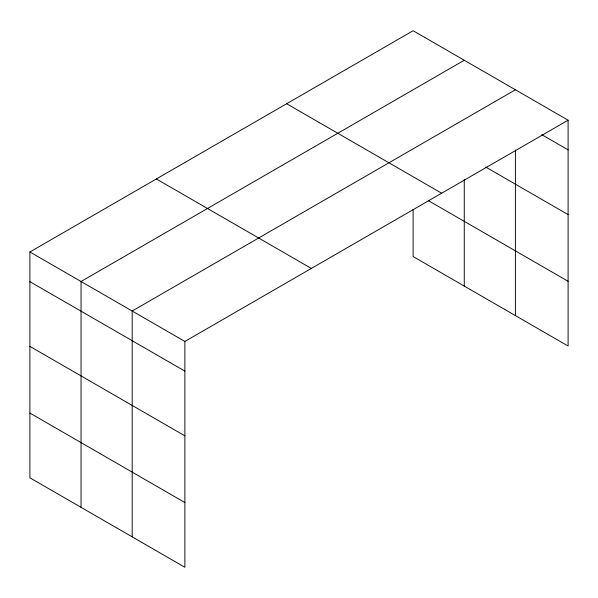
<?xml version="1.0" encoding="UTF-8"?>
<svg xmlns="http://www.w3.org/2000/svg" width="598" height="598" viewBox="0 0 598 598"><rect width="100%" height="100%" fill="white"/><g stroke="black" fill="none" stroke-linecap="round" stroke-linejoin="round"><path stroke-width="0.9" d="M568.1 120.198L413.121 30.722L29.9 251.975L29.9 477.802L184.879 567.278L184.879 341.451L568.1 120.198L568.1 346.025L413.121 256.549L413.121 209.39M515.409 149.963L515.409 315.602M464.265 60.248L81.044 281.501L81.044 507.328M515.409 89.782L132.188 311.027L132.188 536.855M541.751 134.662L568.1 149.874M485.838 167.111L568.1 214.6M286.659 103.738L441.638 193.214M428.303 200.584L568.1 281.292M156.362 178.966L311.341 268.442M29.9 251.975L184.879 341.451M29.9 281.651L184.879 371.126M29.9 346.377L184.879 435.852M29.9 413.069L184.879 502.544M464.265 179.662L464.265 286.076"/></g></svg>
